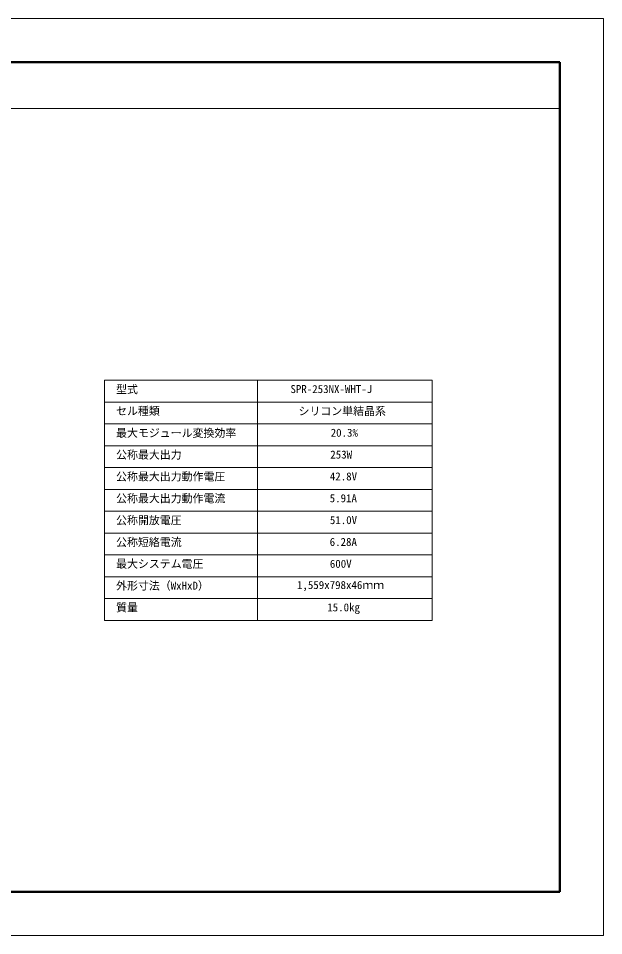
# Model space of a CAD drawing. Units: millimetres, scale not verified. Extents: x -2970 to 2970, y -2100 to 2100.
# Drawn here: x 290 to 2970, y -2100 to 2100 of the extents above; entities that cross this region are included whole.
import ezdxf
from ezdxf.enums import TextEntityAlignment as Align

# ---------------------------------------------------------------- set-up
doc = ezdxf.new("R2010")
doc.units = ezdxf.units.MM
doc.header["$LTSCALE"] = 20
for name, color, linetype, lineweight in [('0-0_0', 7, 'Continuous', 18), ('0-2_用紙枠', 7, 'Continuous', 18), ('0-3_図面枠', 7, 'Continuous', 50)]:
    doc.layers.add(name, color=color, linetype=linetype, lineweight=lineweight)
doc.styles.add('ＭＳ ゴシック', font='')
doc.styles.get('ＭＳ ゴシック').set_extended_font_data('MS Gothic')

msp = doc.modelspace()

# ---------------------------------------------------------------- linework, layer by layer
at = {"layer": '0-0_0'}
for p, q in [((685, 443.39), (2185, 443.39)), ((685, 443.39), (685, -656.61)), ((1385, 443.39), (1385, -656.61)), ((2185, 443.39), (2185, -656.61)), ((685, 343.39), (2185, 343.39)), ((685, 243.39), (2185, 243.39)), ((685, 143.39), (2185, 143.39)), ((685, 43.39), (2185, 43.39)), ((685, -56.61), (2185, -56.61)), ((685, -156.61), (2185, -156.61)), ((685, -256.61), (2185, -256.61)), ((685, -356.61), (2185, -356.61)), ((685, -456.61), (2185, -456.61)), ((685, -556.61), (2185, -556.61)), ((685, -656.61), (2185, -656.61))]:
    msp.add_line(p, q, dxfattribs=at)
at = {"layer": '0-2_用紙枠'}
msp.add_lwpolyline([(-2970, -2100), (2970, -2100), (2970, 2100), (-2970, 2100)], close=True, dxfattribs=at)
at = {"layer": '0-3_図面枠'}
for p, q in [((2770, 1900), (-2570, 1900)), ((2770, -1900), (2770, 1900)), ((-2570, -1900), (2770, -1900))]:
    msp.add_line(p, q, dxfattribs=at)
at = {"layer": '0-3_図面枠', "lineweight": 18}
msp.add_line((2770, 1686.78), (-2570, 1686.78), dxfattribs=at)

# ---------------------------------------------------------------- texts
at = {"layer": '0-0_0', "style": 'ＭＳ ゴシック'}
for s, p in [('  型式', (688, 371.91)), ('SPR-253NX-WHT-J', (1536.14, 373.39)), ('  セル種類', (688, 272.93)), ('シリコン単結晶系', (1573.07, 272.25)), ('  最大モジュール変換効率', (688, 172.25)), ('20.3%', (1720.34, 173.39)), ('  公称最大出力', (688, 72.48)), ('253W', (1718.52, 73.39)), ('  公称最大出力動作電圧', (688, -27.41)), ('42.8V', (1716.48, -26.61)), ('  公称最大出力動作電流', (688, -127.41)), ('5.91A', (1715.8, -126.61)), ('  公称開放電圧', (688, -227.52)), ('51.0V', (1716.48, -226.61)), ('  公称短絡電流', (688, -327.75)), ('6.28A', (1715.8, -326.61)), ('  最大システム電圧', (688, -427.07)), ('600V', (1716.48, -426.61)), ('  外形寸法（WxHxD）', (688, -526.95)), ('1,559x798x46ｍｍ', (1566.02, -523.88)), ('  質量', (688, -626.95)), ('15.0㎏', (1704.66, -626.27))]:
    msp.add_text(s, height=36.66, dxfattribs=at).set_placement(p, align=Align.BOTTOM_LEFT)

doc.saveas('drawing.dxf')
